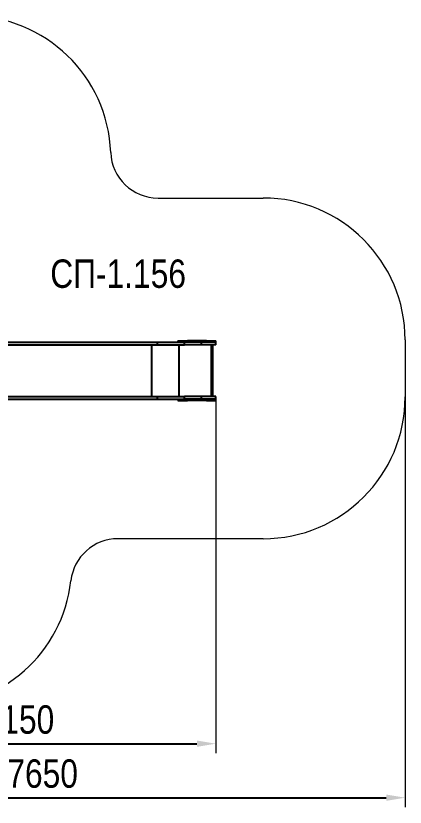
# Model space of a CAD drawing. Header units: millimetres. Extents: x -3907 to 4858, y -4880 to 3482.
# Drawn here: x 745 to 4858, y -4880 to 3482 of the extents above; entities that cross this region are included whole.
import ezdxf

# ---------------------------------------------------------------- set-up
doc = ezdxf.new("R2010")
doc.units = ezdxf.units.MM
for name, color, linetype in [('DIKOM_АРТИКУЛ', 7, 'Continuous'), ('DIKOM_ЗОНА', 80, 'Continuous'), ('DIKOM_ОБЪЕКТ', 7, 'Continuous'), ('DIKOM_РАЗМЕР_ЗОНА', 7, 'Continuous'), ('DIKOM_РАЗМЕР_ОБЪЕКТА', 7, 'Continuous')]:
    doc.layers.add(name, color=color, linetype=linetype)
doc.styles.add('style1', font='arial.ttf', dxfattribs={"width": 0.8})
doc.dimstyles.new('1-50', dxfattribs={"dimtxt": 300, "dimasz": 200, "dimexe": 100, "dimexo": 0, "dimgap": 100, "dimtad": 1, "dimdec": 0, "dimtxsty": 'style1', "dimcen": 0, "dimclrd": 7, "dimclre": 7, "dimadec": 1, "dimazin": 2, "dimtfac": 1, "dimtdec": 0, "dimtmove": 0, "dimatfit": 3, "dimfxl": 0, "dimlwd": 25, "dimlwe": 18, "dimarcsym": 0})

# ---------------------------------------------------------------- blocks, each defined once
blk = doc.blocks.new('*D0')
at = {"layer": 'Defpoints', "color": 0, "transparency": 16777216}
for p in [(-1301.3, -469.7), (2858.1, -553.9), (2858.1, -4208.8)]:
    blk.add_point(p, dxfattribs=at)
at = {"layer": 'DIKOM_РАЗМЕР_ОБЪЕКТА', "color": 7, "lineweight": 18, "transparency": 16777216}
for p, q in [((-1301.3, -469.7), (-1301.3, -4308.8)), ((2858.1, -553.9), (2858.1, -4308.8))]:
    blk.add_line(p, q, dxfattribs=at)
at = {"layer": 'DIKOM_РАЗМЕР_ОБЪЕКТА', "color": 7, "lineweight": 25, "transparency": 16777216}
blk.add_line((-1101.3, -4208.8), (2658.1, -4208.8), dxfattribs=at)
at = {"layer": 'DIKOM_РАЗМЕР_ОБЪЕКТА', "color": 7, "transparency": 16777216}
for points in [[(-1101.3, -4175.5), (-1101.3, -4242.1), (-1301.3, -4208.8)], [(2658.1, -4175.5), (2658.1, -4242.1), (2858.1, -4208.8)]]:
    blk.add_solid(points, dxfattribs=at)
at = {"layer": 'DIKOM_РАЗМЕР_ОБЪЕКТА', "color": 0, "transparency": 16777216, "insert": (778.4, -3955.6), "char_height": 300, "attachment_point": 5, "style": 'style1'}
blk.add_mtext('4150', dxfattribs=at)
blk = doc.blocks.new('*D2')
at = {"layer": 'Defpoints', "color": 0, "transparency": 16777216}
for p in [(4858.1, -243.4), (-2801.3, -2065.8), (4858.1, -4779.8)]:
    blk.add_point(p, dxfattribs=at)
at = {"layer": 'DIKOM_РАЗМЕР_ЗОНА', "color": 7, "lineweight": 18, "transparency": 16777216}
for p, q in [((4858.1, -243.4), (4858.1, -4879.8)), ((-2801.3, -2065.8), (-2801.3, -4879.8))]:
    blk.add_line(p, q, dxfattribs=at)
at = {"layer": 'DIKOM_РАЗМЕР_ЗОНА', "color": 7, "lineweight": 25, "transparency": 16777216}
blk.add_line((-2601.3, -4779.8), (4658.1, -4779.8), dxfattribs=at)
at = {"layer": 'DIKOM_РАЗМЕР_ЗОНА', "color": 7, "transparency": 16777216}
for points in [[(-2601.3, -4746.5), (-2601.3, -4813.1), (-2801.3, -4779.8)], [(4658.1, -4746.5), (4658.1, -4813.1), (4858.1, -4779.8)]]:
    blk.add_solid(points, dxfattribs=at)
at = {"layer": 'DIKOM_РАЗМЕР_ЗОНА', "color": 0, "transparency": 16777216, "insert": (1028.4, -4526.6), "char_height": 300, "attachment_point": 5, "style": 'style1'}
blk.add_mtext('7650', dxfattribs=at)

msp = doc.modelspace()

# ---------------------------------------------------------------- linework, layer by layer
at = {"layer": 'DIKOM_ЗОНА', "color": 3, "lineweight": 15}
for p, q in [((2247.3, 1556.6), (3358.1, 1556.6)), ((4858.1, 56.6), (4858.1, -543.4)), ((3358.1, -2043.4), (1823.7, -2043.4))]:
    msp.add_line(p, q, dxfattribs=at)
for centre, radius, start, end in [((248.7, 1981.6), 1500, 2.1491, 90), ((2247.3, 2056.6), 500, 182.1491, 270), ((3358.1, 56.6), 1500, 0, 90), ((3358.1, -543.4), 1500, 270, 0), ((1823.7, -2543.4), 500, 90, 173.54055), ((-163.6, -2318.4), 1500, 270, 353.54055)]:
    msp.add_arc(centre, radius, start, end, dxfattribs=at)
at = {"layer": 'DIKOM_ОБЪЕКТ'}
for p, q in [((602, 5.6), (2242.1, 5.6)), ((638.7, 32.6), (2242.1, 32.6)), ((2179.1, 5.6), (2179.1, -540.4)), ((2242.1, 5.6), (2242.1, 32.6)), ((2242.1, 32.6), (2528.6, 32.6)), ((2242.1, 5.6), (2528.6, 5.6)), ((2458.1, 47.6), (2458.1, 32.6)), ((2458.1, 47.6), (2558.1, 47.6)), ((2465.6, 5.6), (2465.6, -540.4)), ((2528.6, 5.6), (2528.6, 32.6)), ((2708.1, 32.6), (2528.6, 32.6)), ((2708.1, 5.6), (2528.6, 5.6)), ((2558.1, 47.6), (2558.1, 32.6)), ((2758.1, 47.6), (2558.1, 47.6)), ((2708.1, 5.6), (2708.1, 32.6)), ((2858.1, 32.6), (2708.1, 32.6)), ((2858.1, 5.6), (2708.1, 5.6)), ((2758.1, 47.6), (2758.1, 32.6)), ((2758.1, 47.6), (2858.1, 47.6)), ((2808.1, 5.6), (2808.1, -540.4)), ((2827.1, -540.4), (2827.1, 5.6)), ((2858.1, 32.6), (2858.1, 47.6)), ((2858.1, 5.6), (2858.1, 32.6)), ((602, -540.4), (2242.1, -540.4)), ((638.7, -567.4), (2242.1, -567.4)), ((2242.1, -567.4), (2242.1, -540.4)), ((2242.1, -540.4), (2528.6, -540.4)), ((2242.1, -567.4), (2528.6, -567.4)), ((2458.1, -567.4), (2458.1, -582.4)), ((2458.1, -582.4), (2558.1, -582.4)), ((2528.6, -567.4), (2528.6, -540.4)), ((2708.1, -540.4), (2528.6, -540.4)), ((2708.1, -567.4), (2528.6, -567.4)), ((2558.1, -567.4), (2558.1, -582.4)), ((2758.1, -582.4), (2558.1, -582.4)), ((2708.1, -567.4), (2708.1, -540.4)), ((2858.1, -540.4), (2708.1, -540.4)), ((2858.1, -567.4), (2708.1, -567.4)), ((2758.1, -567.4), (2758.1, -582.4)), ((2758.1, -582.4), (2858.1, -582.4)), ((2858.1, -567.4), (2858.1, -540.4)), ((2858.1, -582.4), (2858.1, -567.4))]:
    msp.add_line(p, q, dxfattribs=at)

# ---------------------------------------------------------------- texts
at = {"layer": 'DIKOM_АРТИКУЛ', "color": 7, "linetype": 'Continuous', "lineweight": 15, "insert": (1109.1, 907.3), "char_height": 300, "width": 4145.586, "attachment_point": 1, "style": 'style1'}
msp.add_mtext('{\\fArial|b0|i0|c204|p34;СП-1.1}56', dxfattribs=at)

# ---------------------------------------------------------------- dimensions: what is measured, and where the dimension line sits
at = {"layer": 'DIKOM_РАЗМЕР_ЗОНА'}
dim = msp.add_linear_dim(base=(4858.1, -4779.8), p1=(-2801.3, -2065.8), p2=(4858.1, -243.4), text='7650', dimstyle='1-50', dxfattribs=at)
dim.commit()
dim.dimension.update_dxf_attribs({"geometry": '*D2', "text_midpoint": (1028.4, -4779.8), "dimtype": 160})
at = {"layer": 'DIKOM_РАЗМЕР_ОБЪЕКТА'}
dim = msp.add_linear_dim(base=(2858.1, -4208.8), p1=(-1301.3, -469.7), p2=(2858.1, -553.9), text='4150', dimstyle='1-50', dxfattribs=at)
dim.commit()
dim.dimension.update_dxf_attribs({"geometry": '*D0', "text_midpoint": (778.4, -4208.8), "dimtype": 160})

doc.saveas('drawing.dxf')
